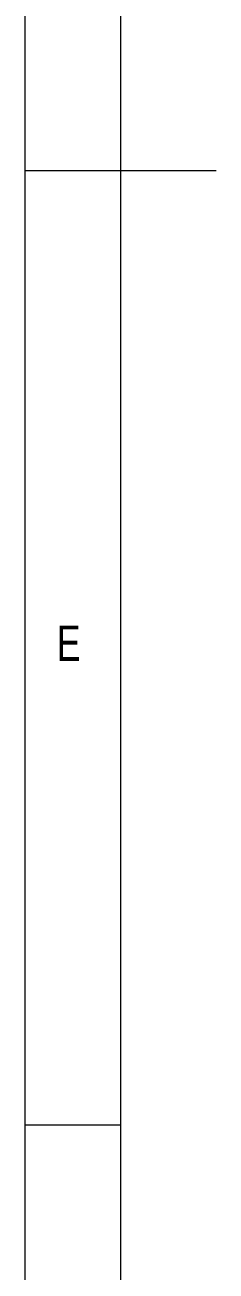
# Model space of a CAD drawing. Header units: millimetres. Extents: x 5 to 589, y 5 to 415.
# Drawn here: x 5 to 15, y 152.4 to 217.6 of the extents above; entities that cross this region are included whole.
import ezdxf

# ---------------------------------------------------------------- set-up
doc = ezdxf.new("R2010")
doc.units = ezdxf.units.MM
doc.styles.add('SLDTEXTSTYLE0', font='TXT', dxfattribs={"width": 0.75})

msp = doc.modelspace()

# ---------------------------------------------------------------- linework, layer by layer
at = {"color": 7, "linetype": 'Continuous', "lineweight": 0}
for p, q in [((5, 415), (5, 5)), ((10, 410), (10, 10)), ((5, 210), (15, 210)), ((10, 160), (5, 160))]:
    msp.add_line(p, q, dxfattribs=at)

# ---------------------------------------------------------------- texts
at = {"color": 7, "linetype": 'Continuous', "lineweight": 0, "insert": (6.667, 186.168), "char_height": 1.852, "attachment_point": 1, "style": 'SLDTEXTSTYLE0'}
msp.add_mtext('E', dxfattribs=at)

doc.saveas('drawing.dxf')
